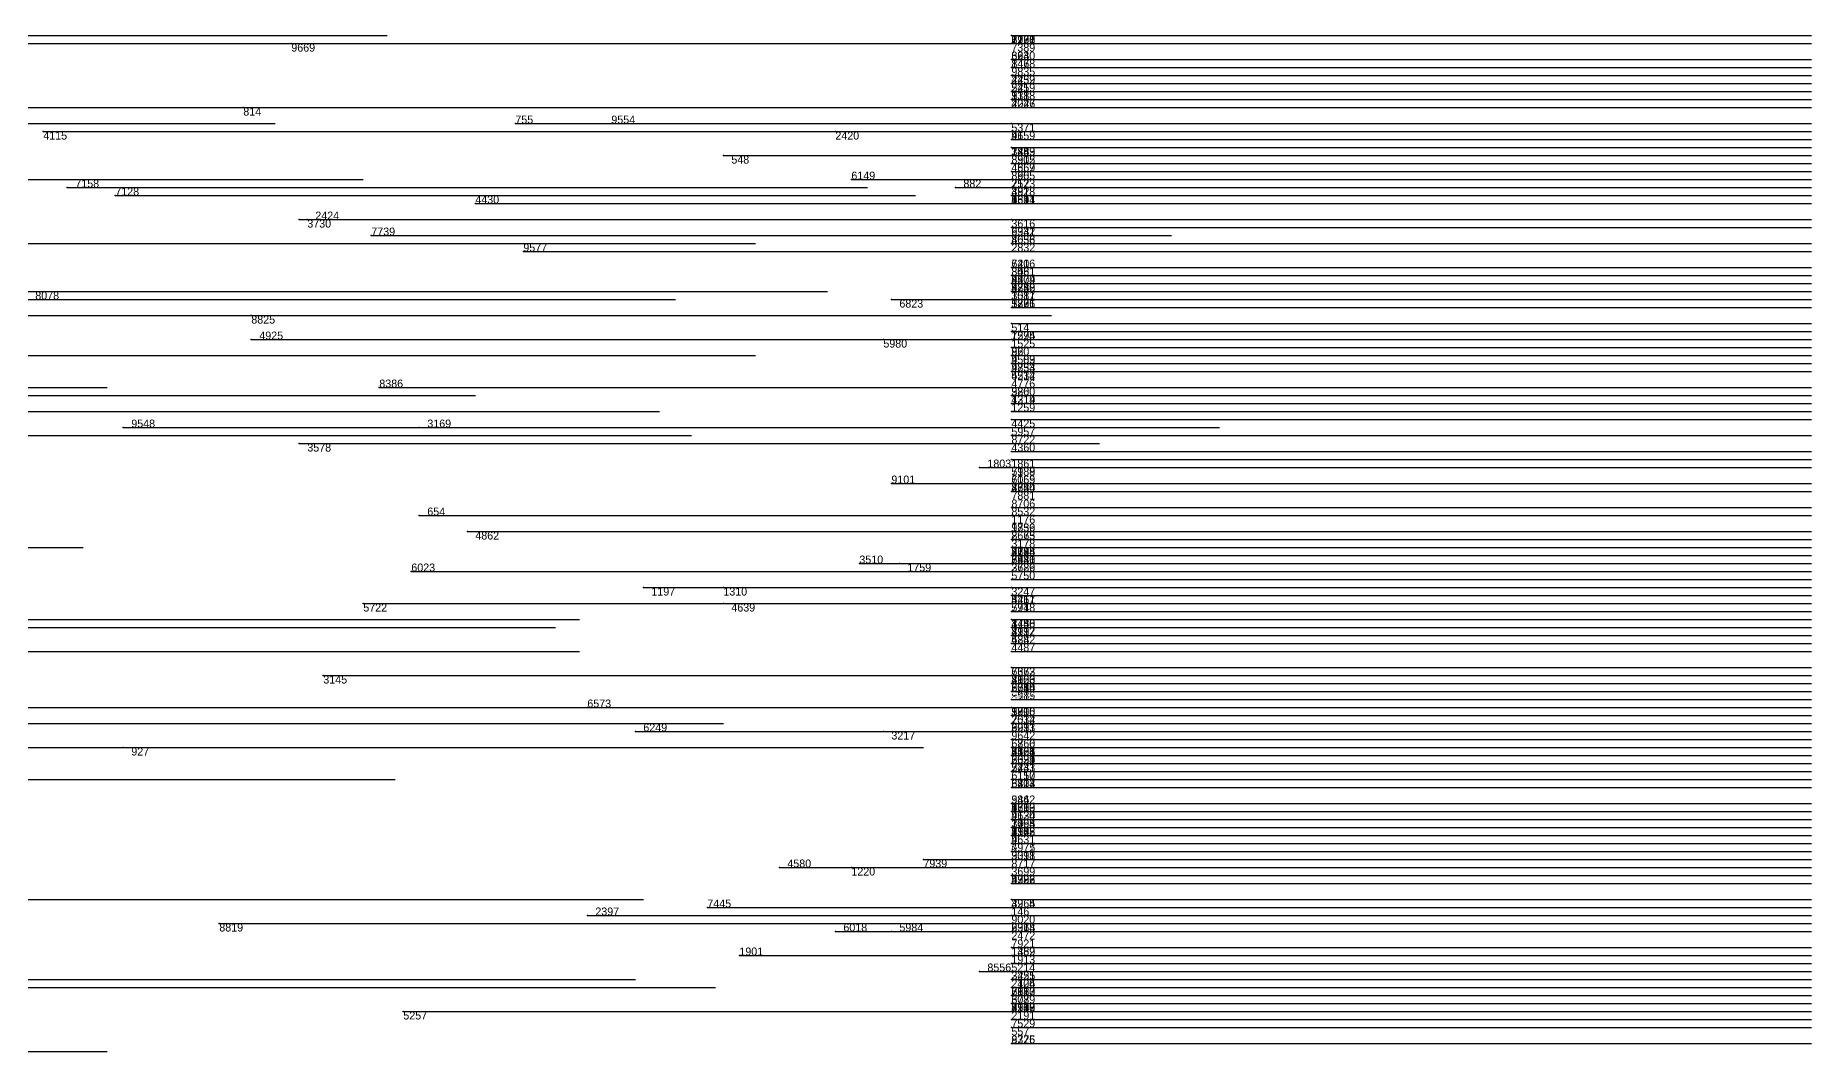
# Model space of a CAD drawing. Extents: x 0 to 1.1, y 0 to 1.
# Drawn here: x 0.878 to 1.1, y 0.631 to 0.758 of the extents above; entities that cross this region are included whole.
import ezdxf

# ---------------------------------------------------------------- set-up
doc = ezdxf.new("R2010")
doc.units = 0
for name, color, linetype in [('Normals', 1, 'CONTINUOUS'), ('Source_points', 5, 'CONTINUOUS'), ('Text', 3, 'CONTINUOUS')]:
    doc.layers.add(name, color=color, linetype=linetype)

msp = doc.modelspace()

# ---------------------------------------------------------------- linework, layer by layer
at = {"layer": 'Normals', "color": 1}
for p, q in [((0.822, 0.758, 1), (0.922, 0.758, 1)), ((0.833, 0.757), (0.933, 0.757)), ((0.91, 0.757, 1), (1.01, 0.757, 1)), ((1, 0.758, 0.363), (1.1, 0.758, 0.363)), ((1, 0.757, 0.179), (1.1, 0.757, 0.179)), ((1, 0.757, 0.198), (1.1, 0.757, 0.198)), ((1, 0.757, 0.127), (1.1, 0.757, 0.127)), ((1, 0.757, 0.341), (1.1, 0.757, 0.341)), ((1, 0.757, 0.979), (1.1, 0.757, 0.979)), ((1, 0.755, 0.175), (1.1, 0.755, 0.175)), ((1, 0.755, 0.082), (1.1, 0.755, 0.082)), ((1, 0.755, 0.202), (1.1, 0.755, 0.202)), ((1, 0.755, 0.868), (1.1, 0.755, 0.868)), ((1, 0.754, 0.682), (1.1, 0.754, 0.682)), ((1, 0.753, 0.729), (1.1, 0.753, 0.729)), ((1, 0.753, 0.763), (1.1, 0.753, 0.763)), ((1, 0.752, 0.418), (1.1, 0.752, 0.418)), ((1, 0.752, 0.801), (1.1, 0.752, 0.801)), ((1, 0.751, 0.973), (1.1, 0.751, 0.973)), ((0.79, 0.749), (0.89, 0.749)), ((0.817, 0.749, 1), (0.917, 0.749, 1)), ((0.904, 0.749), (1.004, 0.749)), ((1, 0.75, 0.669), (1.1, 0.75, 0.669)), ((1, 0.75, 0.821), (1.1, 0.75, 0.821)), ((1, 0.75, 0.665), (1.1, 0.75, 0.665)), ((1, 0.749, 0.867), (1.1, 0.749, 0.867)), ((1, 0.749, 0.223), (1.1, 0.749, 0.223)), ((0.808, 0.747, 1), (0.908, 0.747, 1)), ((0.879, 0.746), (0.979, 0.746)), ((0.938, 0.747), (1.038, 0.747)), ((0.95, 0.747, 1), (1.05, 0.747, 1)), ((0.978, 0.746, 1), (1.078, 0.746, 1)), ((1, 0.747, 0.685), (1.1, 0.747, 0.685)), ((1, 0.746, 0.359), (1.1, 0.746, 0.359)), ((1, 0.745, 0.649), (1.1, 0.745, 0.649)), ((1, 0.744, 0.131), (1.1, 0.744, 0.131)), ((1, 0.744, 0.517), (1.1, 0.744, 0.517)), ((0.964, 0.743, 1), (1.064, 0.743, 1)), ((1, 0.743, 0.191), (1.1, 0.743, 0.191)), ((1, 0.743, 0.078), (1.1, 0.743, 0.078)), ((1, 0.743, 0.617), (1.1, 0.743, 0.617)), ((1, 0.742, 0.677), (1.1, 0.742, 0.677)), ((1, 0.742, 0.336), (1.1, 0.742, 0.336)), ((0.819, 0.74), (0.919, 0.74)), ((0.98, 0.74), (1.08, 0.74)), ((1, 0.741, 0.104), (1.1, 0.741, 0.104)), ((1, 0.741, 0.565), (1.1, 0.741, 0.565)), ((1, 0.74, 0.773), (1.1, 0.74, 0.773)), ((1, 0.74, 0.505), (1.1, 0.74, 0.505)), ((0.882, 0.739), (0.982, 0.739)), ((0.888, 0.738), (0.988, 0.738)), ((0.933, 0.737), (1.033, 0.737)), ((0.993, 0.739, 1), (1.093, 0.739, 1)), ((1, 0.739, 0.936), (1.1, 0.739, 0.936)), ((1, 0.738, 0.401), (1.1, 0.738, 0.401)), ((1, 0.738, 0.812), (1.1, 0.738, 0.812)), ((1, 0.737, 0.63), (1.1, 0.737, 0.63)), ((1, 0.737, 0.978), (1.1, 0.737, 0.978)), ((1, 0.737, 0.048), (1.1, 0.737, 0.048)), ((0.911, 0.735, 1), (1.011, 0.735, 1)), ((0.912, 0.735, 1), (1.012, 0.735, 1)), ((1, 0.735, 0.976), (1.1, 0.735, 0.976)), ((0.92, 0.733, 1), (1.02, 0.733, 1)), ((1, 0.734, 0.032), (1.1, 0.734, 0.032)), ((1, 0.734, 0.592), (1.1, 0.734, 0.592)), ((0.868, 0.732, 1), (0.968, 0.732, 1)), ((0.939, 0.731), (1.039, 0.731)), ((1, 0.732, 0.558), (1.1, 0.732, 0.558)), ((1, 0.732, 0.075), (1.1, 0.732, 0.075)), ((1, 0.731, 0.875), (1.1, 0.731, 0.875)), ((1, 0.729, 0.201), (1.1, 0.729, 0.201)), ((1, 0.729, 0.688), (1.1, 0.729, 0.688)), ((1, 0.729, 0.473), (1.1, 0.729, 0.473)), ((0.877, 0.726, 1), (0.977, 0.726, 1)), ((1, 0.728, 0.755), (1.1, 0.728, 0.755)), ((1, 0.728, 0.875), (1.1, 0.728, 0.875)), ((1, 0.727, 0.491), (1.1, 0.727, 0.491)), ((1, 0.727, 0.82), (1.1, 0.727, 0.82)), ((1, 0.727, 0.5), (1.1, 0.727, 0.5)), ((1, 0.726, 0.082), (1.1, 0.726, 0.082)), ((1, 0.726, 0.102), (1.1, 0.726, 0.102)), ((1, 0.726, 0.42), (1.1, 0.726, 0.42)), ((1, 0.726, 0.683), (1.1, 0.726, 0.683)), ((1, 0.726, 0.108), (1.1, 0.726, 0.108)), ((0.858, 0.725), (0.958, 0.725)), ((0.985, 0.725, 1), (1.085, 0.725, 1)), ((1, 0.725, 0.382), (1.1, 0.725, 0.382)), ((1, 0.725, 0.555), (1.1, 0.725, 0.555)), ((1, 0.725, 0.192), (1.1, 0.725, 0.192)), ((1, 0.724, 0.94), (1.1, 0.724, 0.94)), ((1, 0.724, 0.253), (1.1, 0.724, 0.253)), ((0.802, 0.723), (0.902, 0.723)), ((0.854, 0.723, 1), (0.954, 0.723, 1)), ((0.905, 0.723, 1), (1.005, 0.723, 1)), ((1, 0.722, 0.529), (1.1, 0.722, 0.529)), ((0.905, 0.72), (1.005, 0.72)), ((0.984, 0.72, 1), (1.084, 0.72, 1)), ((1, 0.721, 0.219), (1.1, 0.721, 0.219)), ((1, 0.72, 0.12), (1.1, 0.72, 0.12)), ((0.868, 0.718), (0.968, 0.718)), ((1, 0.719, 0.374), (1.1, 0.719, 0.374)), ((1, 0.719, 0.871), (1.1, 0.719, 0.871)), ((1, 0.719, 0.035), (1.1, 0.719, 0.035)), ((1, 0.718, 0.846), (1.1, 0.718, 0.846)), ((1, 0.717, 0.579), (1.1, 0.717, 0.579)), ((1, 0.717, 0.288), (1.1, 0.717, 0.288)), ((1, 0.717, 0.761), (1.1, 0.717, 0.761)), ((1, 0.716, 0.097), (1.1, 0.716, 0.097)), ((1, 0.716, 0.516), (1.1, 0.716, 0.516)), ((0.787, 0.714, 1), (0.887, 0.714, 1)), ((0.833, 0.713), (0.933, 0.713)), ((0.921, 0.714, 1), (1.021, 0.714, 1)), ((1, 0.714, 0.878), (1.1, 0.714, 0.878)), ((1, 0.714, 0.441), (1.1, 0.714, 0.441)), ((1, 0.713, 0.866), (1.1, 0.713, 0.866)), ((1, 0.713, 0.546), (1.1, 0.713, 0.546)), ((0.856, 0.711, 1), (0.956, 0.711, 1)), ((1, 0.712, 0.839), (1.1, 0.712, 0.839)), ((1, 0.711, 0.087), (1.1, 0.711, 0.087)), ((0.889, 0.709, 1), (0.989, 0.709, 1)), ((0.926, 0.709), (1.026, 0.709)), ((1, 0.71, 0.074), (1.1, 0.71, 0.074)), ((0.86, 0.708), (0.96, 0.708)), ((0.911, 0.707, 1), (1.011, 0.707, 1)), ((1, 0.708, 0.198), (1.1, 0.708, 0.198)), ((1, 0.708, 0.109), (1.1, 0.708, 0.109)), ((1, 0.706, 0.366), (1.1, 0.706, 0.366)), ((0.996, 0.704, 1), (1.096, 0.704, 1)), ((1, 0.705, 0.264), (1.1, 0.705, 0.264)), ((1, 0.704, 0.854), (1.1, 0.704, 0.854)), ((1, 0.704, 0.606), (1.1, 0.704, 0.606)), ((0.985, 0.702), (1.085, 0.702)), ((1, 0.702, 0.148), (1.1, 0.702, 0.148)), ((1, 0.702, 0.234), (1.1, 0.702, 0.234)), ((1, 0.702, 0.446), (1.1, 0.702, 0.446)), ((1, 0.701, 0.474), (1.1, 0.701, 0.474)), ((1, 0.701, 0.76), (1.1, 0.701, 0.76)), ((1, 0.701, 0.756), (1.1, 0.701, 0.756)), ((0.926, 0.698, 1), (1.026, 0.698, 1)), ((1, 0.699, 0.823), (1.1, 0.699, 0.823)), ((1, 0.699, 0.44), (1.1, 0.699, 0.44)), ((1, 0.698, 0.416), (1.1, 0.698, 0.416)), ((0.932, 0.696), (1.032, 0.696)), ((1, 0.696, 0.266), (1.1, 0.696, 0.266)), ((1, 0.696, 0.574), (1.1, 0.696, 0.574)), ((1, 0.696, 0.148), (1.1, 0.696, 0.148)), ((1, 0.695, 0.881), (1.1, 0.695, 0.881)), ((0.784, 0.694), (0.884, 0.694)), ((1, 0.694, 0.483), (1.1, 0.694, 0.483)), ((1, 0.694, 0.169), (1.1, 0.694, 0.169)), ((1, 0.694, 0.473), (1.1, 0.694, 0.473)), ((1, 0.693, 0.967), (1.1, 0.693, 0.967)), ((1, 0.693, 0.271), (1.1, 0.693, 0.271)), ((1, 0.693, 0.411), (1.1, 0.693, 0.411)), ((1, 0.693, 0.436), (1.1, 0.693, 0.436)), ((1, 0.693, 0.973), (1.1, 0.693, 0.973)), ((0.925, 0.691, 1), (1.025, 0.691, 1)), ((0.981, 0.692, 1), (1.081, 0.692, 1)), ((0.986, 0.692), (1.086, 0.692)), ((1, 0.692, 0.589), (1.1, 0.692, 0.589)), ((1, 0.692, 0.436), (1.1, 0.692, 0.436)), ((1, 0.691, 0.382), (1.1, 0.691, 0.382)), ((0.954, 0.689, 1), (1.054, 0.689, 1)), ((0.964, 0.689, 1), (1.064, 0.689, 1)), ((1, 0.69, 0.076), (1.1, 0.69, 0.076)), ((1, 0.689, 0.721), (1.1, 0.689, 0.721)), ((0.919, 0.687), (1.019, 0.687)), ((0.964, 0.687), (1.064, 0.687)), ((1, 0.688, 0.701), (1.1, 0.688, 0.701)), ((1, 0.687, 0.368), (1.1, 0.687, 0.368)), ((1, 0.687, 0.098), (1.1, 0.687, 0.098)), ((1, 0.687, 0.827), (1.1, 0.687, 0.827)), ((1, 0.686, 0.254), (1.1, 0.686, 0.254)), ((0.843, 0.684, 1), (0.943, 0.684, 1)), ((0.846, 0.685, 1), (0.946, 0.685, 1)), ((1, 0.685, 0.063), (1.1, 0.685, 0.063)), ((1, 0.685, 0.837), (1.1, 0.685, 0.837)), ((1, 0.684, 0.807), (1.1, 0.684, 0.807)), ((1, 0.684, 0.095), (1.1, 0.684, 0.095)), ((1, 0.684, 0.294), (1.1, 0.684, 0.294)), ((1, 0.683, 0.905), (1.1, 0.683, 0.905)), ((1, 0.683, 0.47), (1.1, 0.683, 0.47)), ((1, 0.682, 0.786), (1.1, 0.682, 0.786)), ((0.846, 0.681), (0.946, 0.681)), ((1, 0.681, 0.524), (1.1, 0.681, 0.524)), ((0.914, 0.678, 1), (1.014, 0.678, 1)), ((1, 0.679, 0.215), (1.1, 0.679, 0.215)), ((1, 0.678, 0.817), (1.1, 0.678, 0.817)), ((1, 0.678, 0.957), (1.1, 0.678, 0.957)), ((1, 0.677, 0.944), (1.1, 0.677, 0.944)), ((1, 0.677, 0.584), (1.1, 0.677, 0.584)), ((1, 0.677, 0.459), (1.1, 0.677, 0.459)), ((1, 0.677, 0.004), (1.1, 0.677, 0.004)), ((1, 0.677, 0.389), (1.1, 0.677, 0.389)), ((1, 0.676, 0.613), (1.1, 0.676, 0.613)), ((1, 0.676, 0.985), (1.1, 0.676, 0.985)), ((1, 0.676, 0.289), (1.1, 0.676, 0.289)), ((1, 0.676, 0.975), (1.1, 0.676, 0.975)), ((1, 0.675, 0.092), (1.1, 0.675, 0.092)), ((1, 0.675, 0.394), (1.1, 0.675, 0.394)), ((1, 0.675, 0.201), (1.1, 0.675, 0.201)), ((0.871, 0.674), (0.971, 0.674)), ((0.947, 0.674), (1.047, 0.674)), ((1, 0.674, 0.685), (1.1, 0.674, 0.685)), ((1, 0.674, 0.127), (1.1, 0.674, 0.127)), ((1, 0.673, 0.68), (1.1, 0.673, 0.68)), ((1, 0.673, 0.612), (1.1, 0.673, 0.612)), ((0.803, 0.672), (0.903, 0.672)), ((0.864, 0.672, 1), (0.964, 0.672, 1)), ((0.953, 0.671, 1), (1.053, 0.671, 1)), ((0.984, 0.671, 1), (1.084, 0.671, 1)), ((1, 0.672, 0.056), (1.1, 0.672, 0.056)), ((1, 0.672, 0.062), (1.1, 0.672, 0.062)), ((1, 0.671, 0.261), (1.1, 0.671, 0.261)), ((1, 0.671, 0.315), (1.1, 0.671, 0.315)), ((1, 0.671, 0.088), (1.1, 0.671, 0.088)), ((1, 0.671, 0.045), (1.1, 0.671, 0.045)), ((0.793, 0.669), (0.893, 0.669)), ((0.889, 0.669, 1), (0.989, 0.669, 1)), ((1, 0.67, 0.423), (1.1, 0.67, 0.423)), ((1, 0.669, 0.121), (1.1, 0.669, 0.121)), ((1, 0.669, 0.843), (1.1, 0.669, 0.843)), ((1, 0.669, 0.676), (1.1, 0.669, 0.676)), ((1, 0.668, 0.055), (1.1, 0.668, 0.055)), ((1, 0.668, 0.683), (1.1, 0.668, 0.683)), ((1, 0.667, 0.95), (1.1, 0.667, 0.95)), ((1, 0.667, 0.255), (1.1, 0.667, 0.255)), ((1, 0.667, 0.855), (1.1, 0.667, 0.855)), ((1, 0.666, 0.168), (1.1, 0.666, 0.168)), ((1, 0.666, 0.96), (1.1, 0.666, 0.96)), ((1, 0.666, 0.537), (1.1, 0.666, 0.537)), ((1, 0.666, 0.106), (1.1, 0.666, 0.106)), ((0.823, 0.665), (0.923, 0.665)), ((1, 0.665, 0.171), (1.1, 0.665, 0.171)), ((1, 0.664, 0.838), (1.1, 0.664, 0.838)), ((1, 0.664, 0.466), (1.1, 0.664, 0.466)), ((1, 0.664, 0.122), (1.1, 0.664, 0.122)), ((1, 0.662, 0.575), (1.1, 0.662, 0.575)), ((1, 0.662, 0.674), (1.1, 0.662, 0.674)), ((1, 0.662, 0.863), (1.1, 0.662, 0.863)), ((1, 0.661, 0.42), (1.1, 0.661, 0.42)), ((1, 0.661, 0.784), (1.1, 0.661, 0.784)), ((1, 0.661, 0.847), (1.1, 0.661, 0.847)), ((1, 0.661, 0.22), (1.1, 0.661, 0.22)), ((1, 0.661, 0.365), (1.1, 0.661, 0.365)), ((1, 0.66, 0.382), (1.1, 0.66, 0.382)), ((1, 0.66, 0.201), (1.1, 0.66, 0.201)), ((1, 0.659, 0.043), (1.1, 0.659, 0.043)), ((1, 0.659, 0.102), (1.1, 0.659, 0.102)), ((1, 0.659, 0.506), (1.1, 0.659, 0.506)), ((1, 0.658, 0.814), (1.1, 0.658, 0.814)), ((1, 0.658, 0.185), (1.1, 0.658, 0.185)), ((1, 0.658, 0.536), (1.1, 0.658, 0.536)), ((1, 0.658, 0.133), (1.1, 0.658, 0.133)), ((1, 0.658, 0.284), (1.1, 0.658, 0.284)), ((0.989, 0.655, 1), (1.089, 0.655, 1)), ((1, 0.657, 0.115), (1.1, 0.657, 0.115)), ((1, 0.657, 0.867), (1.1, 0.657, 0.867)), ((1, 0.656, 0.93), (1.1, 0.656, 0.93)), ((1, 0.656, 0.224), (1.1, 0.656, 0.224)), ((1, 0.655, 0.047), (1.1, 0.655, 0.047)), ((1, 0.655, 0.063), (1.1, 0.655, 0.063)), ((0.971, 0.654, 1), (1.071, 0.654, 1)), ((0.98, 0.654, 1), (1.08, 0.654, 1)), ((1, 0.654, 0.087), (1.1, 0.654, 0.087)), ((1, 0.653, 0.107), (1.1, 0.653, 0.107)), ((1, 0.653, 0.152), (1.1, 0.653, 0.152)), ((1, 0.653, 0.832), (1.1, 0.653, 0.832)), ((1, 0.652, 0.183), (1.1, 0.652, 0.183)), ((1, 0.652, 0.725), (1.1, 0.652, 0.725)), ((0.854, 0.65, 1), (0.954, 0.65, 1)), ((0.962, 0.649), (1.062, 0.649)), ((1, 0.65, 0.077), (1.1, 0.65, 0.077)), ((1, 0.649, 0.266), (1.1, 0.649, 0.266)), ((0.901, 0.647), (1.001, 0.647)), ((0.947, 0.648), (1.047, 0.648)), ((0.978, 0.646), (1.078, 0.646)), ((0.985, 0.646, 1), (1.085, 0.646, 1)), ((1, 0.648, 0.102), (1.1, 0.648, 0.102)), ((1, 0.648, 0.229), (1.1, 0.648, 0.229)), ((1, 0.647, 0.573), (1.1, 0.647, 0.573)), ((1, 0.646, 0.233), (1.1, 0.646, 0.233)), ((1, 0.646, 0.398), (1.1, 0.646, 0.398)), ((1, 0.646, 0.199), (1.1, 0.646, 0.199)), ((1, 0.644, 0.324), (1.1, 0.644, 0.324)), ((1, 0.644, 0.462), (1.1, 0.644, 0.462)), ((0.966, 0.643), (1.066, 0.643)), ((1, 0.643, 0.486), (1.1, 0.643, 0.486)), ((1, 0.642, 0.807), (1.1, 0.642, 0.807)), ((1, 0.642, 0.857), (1.1, 0.642, 0.857)), ((0.853, 0.64), (0.953, 0.64)), ((0.996, 0.641, 1), (1.096, 0.641, 1)), ((1, 0.641, 0.733), (1.1, 0.641, 0.733)), ((1, 0.64, 0.463), (1.1, 0.64, 0.463)), ((1, 0.64, 0.107), (1.1, 0.64, 0.107)), ((0.863, 0.639, 1), (0.963, 0.639, 1)), ((1, 0.639, 0.586), (1.1, 0.639, 0.586)), ((1, 0.639, 0.504), (1.1, 0.639, 0.504)), ((1, 0.638, 0.673), (1.1, 0.638, 0.673)), ((1, 0.638, 0.29), (1.1, 0.638, 0.29)), ((1, 0.638, 0.562), (1.1, 0.638, 0.562)), ((1, 0.638, 0.849), (1.1, 0.638, 0.849)), ((1, 0.638, 0.782), (1.1, 0.638, 0.782)), ((1, 0.638, 0.081), (1.1, 0.638, 0.081)), ((1, 0.638, 0.602), (1.1, 0.638, 0.602)), ((0.924, 0.636, 1), (1.024, 0.636, 1)), ((1, 0.637, 0.834), (1.1, 0.637, 0.834)), ((1, 0.637, 0.116), (1.1, 0.637, 0.116)), ((1, 0.636, 0.804), (1.1, 0.636, 0.804)), ((1, 0.636, 0.942), (1.1, 0.636, 0.942)), ((1, 0.636, 0.45), (1.1, 0.636, 0.45)), ((1, 0.635, 0.263), (1.1, 0.635, 0.263)), ((1, 0.635, 0.201), (1.1, 0.635, 0.201)), ((1, 0.634, 0.139), (1.1, 0.634, 0.139)), ((0.787, 0.631, 1), (0.887, 0.631, 1)), ((1, 0.632, 0.484), (1.1, 0.632, 0.484)), ((1, 0.632, 0.898), (1.1, 0.632, 0.898))]:
    msp.add_line(p, q, dxfattribs=at)
at = {"layer": 'Source_points', "color": 5}
for p in [(0.91, 0.757, 1), (1, 0.758, 0.363), (1, 0.757, 0.179), (1, 0.757, 0.198), (1, 0.757, 0.127), (1, 0.757, 0.341), (1, 0.757, 0.979), (1, 0.755, 0.175), (1, 0.755, 0.082), (1, 0.755, 0.202), (1, 0.755, 0.868), (1, 0.754, 0.682), (1, 0.753, 0.729), (1, 0.753, 0.763), (1, 0.752, 0.418), (1, 0.752, 0.801), (1, 0.751, 0.973), (0.904, 0.749), (1, 0.75, 0.669), (1, 0.75, 0.821), (1, 0.75, 0.665), (1, 0.749, 0.867), (1, 0.749, 0.223), (0.879, 0.746), (0.938, 0.747), (0.95, 0.747, 1), (0.978, 0.746, 1), (1, 0.747, 0.685), (1, 0.746, 0.359), (1, 0.745, 0.649), (1, 0.744, 0.131), (1, 0.744, 0.517), (0.964, 0.743, 1), (1, 0.743, 0.191), (1, 0.743, 0.078), (1, 0.743, 0.617), (1, 0.742, 0.677), (1, 0.742, 0.336), (0.98, 0.74), (1, 0.741, 0.104), (1, 0.741, 0.565), (1, 0.74, 0.773), (1, 0.74, 0.505), (0.882, 0.739), (0.888, 0.738), (0.933, 0.737), (0.993, 0.739, 1), (1, 0.739, 0.936), (1, 0.738, 0.401), (1, 0.738, 0.812), (1, 0.737, 0.63), (1, 0.737, 0.978), (1, 0.737, 0.048), (0.911, 0.735, 1), (0.912, 0.735, 1), (1, 0.735, 0.976), (0.92, 0.733, 1), (1, 0.734, 0.032), (1, 0.734, 0.592), (0.939, 0.731), (1, 0.732, 0.558), (1, 0.732, 0.075), (1, 0.731, 0.875), (1, 0.729, 0.201), (1, 0.729, 0.688), (1, 0.729, 0.473), (1, 0.728, 0.755), (1, 0.728, 0.875), (1, 0.727, 0.491), (1, 0.727, 0.82), (1, 0.727, 0.5), (1, 0.726, 0.082), (1, 0.726, 0.102), (1, 0.726, 0.42), (1, 0.726, 0.683), (1, 0.726, 0.108), (0.985, 0.725, 1), (1, 0.725, 0.382), (1, 0.725, 0.555), (1, 0.725, 0.192), (1, 0.724, 0.94), (1, 0.724, 0.253), (0.905, 0.723, 1), (1, 0.722, 0.529), (0.905, 0.72), (0.984, 0.72, 1), (1, 0.721, 0.219), (1, 0.72, 0.12), (1, 0.719, 0.374), (1, 0.719, 0.871), (1, 0.719, 0.035), (1, 0.718, 0.846), (1, 0.717, 0.579), (1, 0.717, 0.288), (1, 0.717, 0.761), (1, 0.716, 0.097), (1, 0.716, 0.516), (0.921, 0.714, 1), (1, 0.714, 0.878), (1, 0.714, 0.441), (1, 0.713, 0.866), (1, 0.713, 0.546), (1, 0.712, 0.839), (1, 0.711, 0.087), (0.889, 0.709, 1), (0.926, 0.709), (1, 0.71, 0.074), (0.911, 0.707, 1), (1, 0.708, 0.198), (1, 0.708, 0.109), (1, 0.706, 0.366), (0.996, 0.704, 1), (1, 0.705, 0.264), (1, 0.704, 0.854), (1, 0.704, 0.606), (0.985, 0.702), (1, 0.702, 0.148), (1, 0.702, 0.234), (1, 0.702, 0.446), (1, 0.701, 0.474), (1, 0.701, 0.76), (1, 0.701, 0.756), (0.926, 0.698, 1), (1, 0.699, 0.823), (1, 0.699, 0.44), (1, 0.698, 0.416), (0.932, 0.696), (1, 0.696, 0.266), (1, 0.696, 0.574), (1, 0.696, 0.148), (1, 0.695, 0.881), (1, 0.694, 0.483), (1, 0.694, 0.169), (1, 0.694, 0.473), (1, 0.693, 0.967), (1, 0.693, 0.271), (1, 0.693, 0.411), (1, 0.693, 0.436), (1, 0.693, 0.973), (0.925, 0.691, 1), (0.981, 0.692, 1), (0.986, 0.692), (1, 0.692, 0.589), (1, 0.692, 0.436), (1, 0.691, 0.382), (0.954, 0.689, 1), (0.964, 0.689, 1), (1, 0.69, 0.076), (1, 0.689, 0.721), (0.919, 0.687), (0.964, 0.687), (1, 0.688, 0.701), (1, 0.687, 0.368), (1, 0.687, 0.098), (1, 0.687, 0.827), (1, 0.686, 0.254), (1, 0.685, 0.063), (1, 0.685, 0.837), (1, 0.684, 0.807), (1, 0.684, 0.095), (1, 0.684, 0.294), (1, 0.683, 0.905), (1, 0.683, 0.47), (1, 0.682, 0.786), (1, 0.681, 0.524), (0.914, 0.678, 1), (1, 0.679, 0.215), (1, 0.678, 0.817), (1, 0.678, 0.957), (1, 0.677, 0.944), (1, 0.677, 0.584), (1, 0.677, 0.459), (1, 0.677, 0.004), (1, 0.677, 0.389), (1, 0.676, 0.613), (1, 0.676, 0.985), (1, 0.676, 0.289), (1, 0.676, 0.975), (1, 0.675, 0.092), (1, 0.675, 0.394), (1, 0.675, 0.201), (0.947, 0.674), (1, 0.674, 0.685), (1, 0.674, 0.127), (1, 0.673, 0.68), (1, 0.673, 0.612), (0.953, 0.671, 1), (0.984, 0.671, 1), (1, 0.672, 0.056), (1, 0.672, 0.062), (1, 0.671, 0.261), (1, 0.671, 0.315), (1, 0.671, 0.088), (1, 0.671, 0.045), (0.889, 0.669, 1), (1, 0.67, 0.423), (1, 0.669, 0.121), (1, 0.669, 0.843), (1, 0.669, 0.676), (1, 0.668, 0.055), (1, 0.668, 0.683), (1, 0.667, 0.95), (1, 0.667, 0.255), (1, 0.667, 0.855), (1, 0.666, 0.168), (1, 0.666, 0.96), (1, 0.666, 0.537), (1, 0.666, 0.106), (1, 0.665, 0.171), (1, 0.664, 0.838), (1, 0.664, 0.466), (1, 0.664, 0.122), (1, 0.662, 0.575), (1, 0.662, 0.674), (1, 0.662, 0.863), (1, 0.661, 0.42), (1, 0.661, 0.784), (1, 0.661, 0.847), (1, 0.661, 0.22), (1, 0.661, 0.365), (1, 0.66, 0.382), (1, 0.66, 0.201), (1, 0.659, 0.043), (1, 0.659, 0.102), (1, 0.659, 0.506), (1, 0.658, 0.814), (1, 0.658, 0.185), (1, 0.658, 0.536), (1, 0.658, 0.133), (1, 0.658, 0.284), (0.989, 0.655, 1), (1, 0.657, 0.115), (1, 0.657, 0.867), (1, 0.656, 0.93), (1, 0.656, 0.224), (1, 0.655, 0.047), (1, 0.655, 0.063), (0.971, 0.654, 1), (0.98, 0.654, 1), (1, 0.654, 0.087), (1, 0.653, 0.107), (1, 0.653, 0.152), (1, 0.653, 0.832), (1, 0.652, 0.183), (1, 0.652, 0.725), (0.962, 0.649), (1, 0.65, 0.077), (1, 0.649, 0.266), (0.901, 0.647), (0.947, 0.648), (0.978, 0.646), (0.985, 0.646, 1), (1, 0.648, 0.102), (1, 0.648, 0.229), (1, 0.647, 0.573), (1, 0.646, 0.233), (1, 0.646, 0.398), (1, 0.646, 0.199), (1, 0.644, 0.324), (1, 0.644, 0.462), (0.966, 0.643), (1, 0.643, 0.486), (1, 0.642, 0.807), (1, 0.642, 0.857), (0.996, 0.641, 1), (1, 0.641, 0.733), (1, 0.64, 0.463), (1, 0.64, 0.107), (1, 0.639, 0.586), (1, 0.639, 0.504), (1, 0.638, 0.673), (1, 0.638, 0.29), (1, 0.638, 0.562), (1, 0.638, 0.849), (1, 0.638, 0.782), (1, 0.638, 0.081), (1, 0.638, 0.602), (0.924, 0.636, 1), (1, 0.637, 0.834), (1, 0.637, 0.116), (1, 0.636, 0.804), (1, 0.636, 0.942), (1, 0.636, 0.45), (1, 0.635, 0.263), (1, 0.635, 0.201), (1, 0.634, 0.139), (1, 0.632, 0.484), (1, 0.632, 0.898)]:
    msp.add_point(p, dxfattribs=at)

# ---------------------------------------------------------------- texts
at = {"layer": 'Text', "color": 3}
for s, p in [('9669', (0.91, 0.756, 1)), ('3977', (1, 0.757, 0.127)), ('2260', (1, 0.757, 0.198)), ('6778', (1, 0.757, 0.341)), ('7190', (1, 0.757, 0.363)), ('7389', (1, 0.756, 0.979)), ('1971', (1, 0.757, 0.179)), ('323', (1, 0.755, 0.175)), ('847', (1, 0.754, 0.682)), ('663', (1, 0.755, 0.082)), ('6940', (1, 0.755, 0.868)), ('1468', (1, 0.754, 0.202)), ('4432', (1, 0.752, 0.729)), ('9835', (1, 0.753, 0.763)), ('2259', (1, 0.752, 0.418)), ('525', (1, 0.751, 0.973)), ('3318', (1, 0.75, 0.821)), ('9133', (1, 0.75, 0.665)), ('2419', (1, 0.751, 0.801)), ('1188', (1, 0.75, 0.669)), ('814', (0.904, 0.748)), ('4246', (1, 0.749, 0.223)), ('2027', (1, 0.749, 0.867)), ('4115', (0.879, 0.745)), ('755', (0.938, 0.747)), ('9554', (0.95, 0.747, 1)), ('2420', (0.978, 0.745, 1)), ('4159', (1, 0.745, 0.359)), ('5371', (1, 0.746, 0.685)), ('96', (1, 0.745, 0.649)), ('3869', (1, 0.743, 0.517)), ('7283', (1, 0.743, 0.191)), ('1443', (1, 0.743, 0.131)), ('548', (0.965, 0.742, 1)), ('4657', (1, 0.741, 0.677)), ('4869', (1, 0.741, 0.336)), ('8502', (1, 0.742, 0.078)), ('8915', (1, 0.742, 0.617)), ('7158', (0.883, 0.739)), ('6149', (0.98, 0.74)), ('882', (0.994, 0.739, 1)), ('865', (1, 0.74, 0.104)), ('8905', (1, 0.74, 0.565)), ('217', (1, 0.739, 0.773)), ('7523', (1, 0.739, 0.505)), ('7128', (0.888, 0.738)), ('4430', (0.933, 0.737)), ('4828', (1, 0.738, 0.936)), ('4394', (1, 0.737, 0.048)), ('3913', (1, 0.738, 0.812)), ('964', (1, 0.737, 0.978)), ('664', (1, 0.737, 0.63)), ('1811', (1, 0.737, 0.401)), ('3730', (0.912, 0.734, 1)), ('2424', (0.913, 0.735, 1)), ('3616', (1, 0.734, 0.976)), ('7739', (0.92, 0.733, 1)), ('4056', (1, 0.732, 0.558)), ('9932', (1, 0.733, 0.592)), ('8638', (1, 0.732, 0.075)), ('6341', (1, 0.733, 0.032)), ('9577', (0.939, 0.731)), ('2832', (1, 0.731, 0.875)), ('3461', (1, 0.728, 0.755)), ('3551', (1, 0.728, 0.688)), ('8081', (1, 0.728, 0.875)), ('6206', (1, 0.729, 0.473)), ('741', (1, 0.729, 0.201)), ('8078', (0.878, 0.725, 1)), ('4279', (1, 0.727, 0.82)), ('4252', (1, 0.726, 0.683)), ('572', (1, 0.726, 0.082)), ('3740', (1, 0.726, 0.42)), ('3587', (1, 0.725, 0.102)), ('940', (1, 0.727, 0.491)), ('8574', (1, 0.727, 0.5)), ('9838', (1, 0.726, 0.108)), ('1011', (1, 0.725, 0.382)), ('6823', (0.986, 0.724, 1)), ('3775', (1, 0.724, 0.555)), ('5266', (1, 0.724, 0.192)), ('5396', (1, 0.724, 0.253)), ('1891', (1, 0.724, 0.94)), ('8825', (0.905, 0.722, 1)), ('514', (1, 0.721, 0.529)), ('4925', (0.906, 0.72)), ('5980', (0.984, 0.719, 1)), ('7594', (1, 0.72, 0.219)), ('1275', (1, 0.72, 0.12)), ('1525', (1, 0.719, 0.035)), ('4509', (1, 0.717, 0.846)), ('4734', (1, 0.716, 0.579)), ('820', (1, 0.718, 0.374)), ('960', (1, 0.718, 0.871)), ('9583', (1, 0.717, 0.288)), ('9853', (1, 0.716, 0.761)), ('8386', (0.921, 0.714, 1)), ('4212', (1, 0.715, 0.097)), ('4776', (1, 0.714, 0.441)), ('5534', (1, 0.715, 0.516)), ('4214', (1, 0.712, 0.866)), ('386', (1, 0.713, 0.878)), ('9200', (1, 0.713, 0.546)), ('1319', (1, 0.712, 0.839)), ('1259', (1, 0.711, 0.087)), ('9548', (0.89, 0.709, 1)), ('3169', (0.927, 0.709)), ('4425', (1, 0.709, 0.074)), ('5957', (1, 0.708, 0.198)), ('3578', (0.912, 0.706, 1)), ('4360', (1, 0.706, 0.366)), ('8722', (1, 0.707, 0.109)), ('1803', (0.997, 0.704, 1)), ('5988', (1, 0.703, 0.854)), ('7189', (1, 0.703, 0.606)), ('1861', (1, 0.704, 0.264)), ('9101', (0.985, 0.702)), ('4640', (1, 0.701, 0.474)), ('8754', (1, 0.701, 0.756)), ('6169', (1, 0.702, 0.148)), ('7055', (1, 0.702, 0.234)), ('7824', (1, 0.701, 0.446)), ('8706', (1, 0.699, 0.44)), ('7881', (1, 0.7, 0.76)), ('654', (0.927, 0.698, 1)), ('8532', (1, 0.698, 0.823)), ('9756', (1, 0.696, 0.148)), ('1176', (1, 0.697, 0.416)), ('1839', (1, 0.696, 0.266)), ('4862', (0.933, 0.695)), ('3178', (1, 0.694, 0.483)), ('8665', (1, 0.695, 0.881)), ('2673', (1, 0.695, 0.574)), ('3510', (0.981, 0.692, 1)), ('4278', (1, 0.693, 0.271)), ('3194', (1, 0.693, 0.169)), ('3686', (1, 0.692, 0.967)), ('9745', (1, 0.693, 0.973)), ('8921', (1, 0.692, 0.436)), ('7685', (1, 0.693, 0.473)), ('6230', (1, 0.692, 0.411)), ('7446', (1, 0.692, 0.436)), ('6023', (0.925, 0.691, 1)), ('1759', (0.987, 0.691)), ('3786', (1, 0.691, 0.382)), ('5750', (1, 0.69, 0.076)), ('2629', (1, 0.691, 0.589)), ('1197', (0.955, 0.688, 1)), ('1310', (0.964, 0.688, 1)), ('3247', (1, 0.688, 0.721)), ('5722', (0.919, 0.686)), ('4639', (0.965, 0.686)), ('4211', (1, 0.687, 0.827)), ('526', (1, 0.687, 0.701)), ('3457', (1, 0.687, 0.098)), ('5918', (1, 0.686, 0.254)), ('774', (1, 0.686, 0.368)), ('4445', (1, 0.684, 0.837)), ('4197', (1, 0.683, 0.905)), ('3438', (1, 0.684, 0.063)), ('8212', (1, 0.683, 0.294)), ('793', (1, 0.683, 0.807)), ('1750', (1, 0.684, 0.095)), ('428', (1, 0.682, 0.786)), ('4487', (1, 0.681, 0.524)), ('6842', (1, 0.682, 0.47)), ('3145', (0.914, 0.677, 1)), ('4926', (1, 0.677, 0.944)), ('3044', (1, 0.676, 0.289)), ('8950', (1, 0.677, 0.389)), ('8815', (1, 0.676, 0.975)), ('6363', (1, 0.678, 0.215)), ('7672', (1, 0.678, 0.957)), ('7103', (1, 0.677, 0.004)), ('7600', (1, 0.677, 0.817)), ('2754', (1, 0.676, 0.985)), ('6080', (1, 0.676, 0.584)), ('6724', (1, 0.676, 0.459)), ('6573', (0.947, 0.674)), ('3149', (1, 0.675, 0.092)), ('848', (1, 0.675, 0.613)), ('8210', (1, 0.675, 0.394)), ('9646', (1, 0.675, 0.201)), ('3305', (1, 0.673, 0.612)), ('5990', (1, 0.673, 0.685)), ('9790', (1, 0.673, 0.127)), ('2514', (1, 0.672, 0.056)), ('7032', (1, 0.672, 0.062)), ('1816', (1, 0.673, 0.68)), ('6249', (0.954, 0.671, 1)), ('3217', (0.985, 0.67, 1)), ('3911', (1, 0.671, 0.315)), ('909', (1, 0.671, 0.261)), ('9642', (1, 0.67, 0.045)), ('6233', (1, 0.671, 0.088)), ('927', (0.89, 0.668, 1)), ('4384', (1, 0.668, 0.055)), ('5760', (1, 0.669, 0.423)), ('8423', (1, 0.668, 0.676)), ('6866', (1, 0.669, 0.121)), ('6566', (1, 0.668, 0.683)), ('7101', (1, 0.668, 0.843)), ('3639', (1, 0.667, 0.255)), ('5733', (1, 0.666, 0.537)), ('5157', (1, 0.665, 0.96)), ('2024', (1, 0.667, 0.95)), ('6391', (1, 0.667, 0.855)), ('2241', (1, 0.666, 0.168)), ('7443', (1, 0.666, 0.106)), ('6110', (1, 0.665, 0.171)), ('8713', (1, 0.664, 0.122)), ('6427', (1, 0.664, 0.838)), ('6804', (1, 0.664, 0.466)), ('4713', (1, 0.661, 0.674)), ('5462', (1, 0.662, 0.863)), ('984', (1, 0.662, 0.575)), ('9660', (1, 0.661, 0.365)), ('6899', (1, 0.661, 0.847)), ('1860', (1, 0.661, 0.42)), ('4130', (1, 0.66, 0.784)), ('3403', (1, 0.659, 0.043)), ('9624', (1, 0.66, 0.22)), ('7054', (1, 0.659, 0.201)), ('1795', (1, 0.659, 0.382)), ('4975', (1, 0.658, 0.185)), ('4631', (1, 0.657, 0.115)), ('3982', (1, 0.658, 0.102)), ('9363', (1, 0.658, 0.133)), ('9552', (1, 0.658, 0.506)), ('9531', (1, 0.657, 0.284)), ('7308', (1, 0.658, 0.536)), ('1143', (1, 0.658, 0.814)), ('4580', (0.972, 0.654, 1)), ('7939', (0.989, 0.654, 1)), ('4935', (1, 0.656, 0.867)), ('5171', (1, 0.656, 0.224)), ('3011', (1, 0.655, 0.047)), ('9398', (1, 0.655, 0.063)), ('8717', (1, 0.654, 0.087)), ('1137', (1, 0.656, 0.93)), ('1220', (0.98, 0.653, 1)), ('4923', (1, 0.652, 0.183)), ('4996', (1, 0.652, 0.152)), ('3699', (1, 0.653, 0.107)), ('5782', (1, 0.652, 0.832)), ('9333', (1, 0.652, 0.725)), ('2397', (0.948, 0.648)), ('7445', (0.962, 0.649)), ('4964', (1, 0.649, 0.266)), ('3265', (1, 0.649, 0.077)), ('146', (1, 0.648, 0.102)), ('8819', (0.901, 0.646)), ('6018', (0.979, 0.646)), ('5984', (0.986, 0.646, 1)), ('9020', (1, 0.647, 0.229)), ('9964', (1, 0.646, 0.199)), ('631', (1, 0.646, 0.233)), ('2378', (1, 0.646, 0.573)), ('2472', (1, 0.645, 0.398)), ('1901', (0.966, 0.643)), ('7921', (1, 0.644, 0.462)), ('1389', (1, 0.643, 0.486)), ('1462', (1, 0.643, 0.324)), ('8556', (0.997, 0.641, 1)), ('5214', (1, 0.641, 0.857)), ('1913', (1, 0.642, 0.807)), ('3221', (1, 0.64, 0.107)), ('2455', (1, 0.64, 0.733)), ('2124', (1, 0.639, 0.586)), ('2406', (1, 0.639, 0.463)), ('5380', (1, 0.638, 0.782)), ('508', (1, 0.637, 0.673)), ('3779', (1, 0.637, 0.849)), ('2510', (1, 0.638, 0.29)), ('2623', (1, 0.638, 0.562)), ('6153', (1, 0.638, 0.081)), ('7917', (1, 0.638, 0.504)), ('6779', (1, 0.637, 0.602)), ('5257', (0.924, 0.635, 1)), ('4539', (1, 0.636, 0.804)), ('5923', (1, 0.636, 0.942)), ('8248', (1, 0.636, 0.116)), ('9507', (1, 0.636, 0.45)), ('7110', (1, 0.636, 0.834)), ('2191', (1, 0.635, 0.263)), ('7529', (1, 0.634, 0.201)), ('557', (1, 0.633, 0.139)), ('8775', (1, 0.632, 0.484)), ('9326', (1, 0.632, 0.898))]:
    msp.add_text(s, height=0.001, dxfattribs=at).set_placement(p)

doc.saveas('drawing.dxf')
